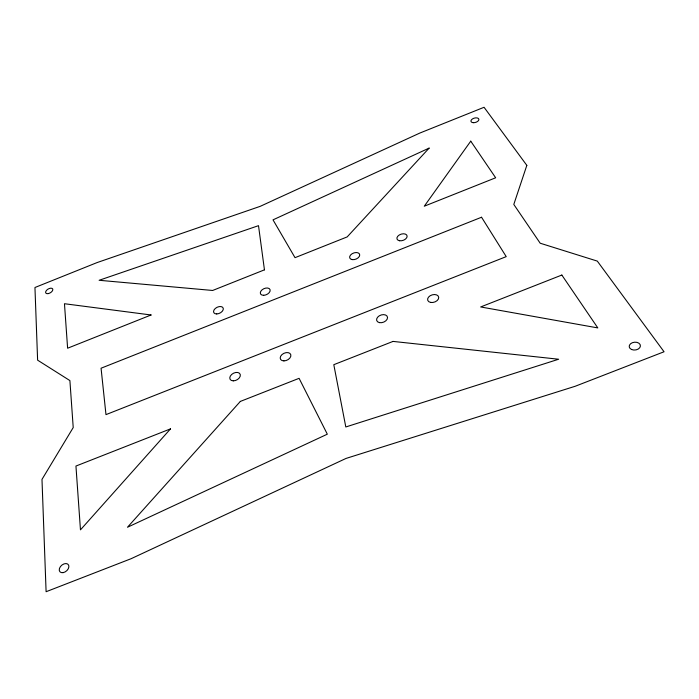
<?xml version="1.0" encoding="UTF-8"?>
<svg xmlns="http://www.w3.org/2000/svg" width="699" height="699" viewBox="0 0 699 699"><rect width="100%" height="100%" fill="white"/><g stroke="black" fill="none" stroke-linecap="round" stroke-linejoin="round"><path stroke-width="1.05" d="M526.828 165.366L513.8 204.44L540.187 243.217L597.304 261.103L664.05 351.763L575.216 386.259L346.049 458.422L131.097 558.711L46.099 591.721L41.984 479.4L73.22 427.561L69.9 380.579L37.615 360.168L34.95 287.507L97.1 262.571L260.168 206.354L419.881 133.037L484.066 107.279L526.828 165.366M470.75 141.163L424.284 206.205L495.661 177.782L470.75 141.163M170.504 428.88L80.464 529.859L75.946 466.05L170.504 428.88M240.334 401.427L127.489 527.247L327.315 434.184L299.093 378.325L240.334 401.427M429.134 148.109L347.176 236.909L295.022 257.669L273.012 219.853L429.134 148.109M151.071 314.987L67.611 348.224L64.465 303.724L151.071 314.987M264.449 269.849L212.653 290.469L99.127 280.282L258.508 225.663L264.449 269.849M481.55 217.24L101.067 368.216L105.977 414.629L506.225 256.629L481.55 217.24M393.03 341.409L333.799 364.686L345.804 426.967L558.641 359.234L393.03 341.409M561.839 275.048L480.659 306.957L597.811 327.918L561.839 275.048M631.651 349.535A5.627 3.923 -6 0 0 640.406 346.101A5.627 3.923 -6 0 0 632.368 342.702A5.627 3.923 -6 0 0 631.651 349.535M63.05 572.647A5.513 3.731 -40.7 0 0 68.668 565.22A5.513 3.731 -40.7 0 0 60.481 566.522A5.513 3.731 -40.7 0 0 63.05 572.647M48.406 293.58A4.011 2.176 -30.5 0 0 52.678 288.923A4.011 2.176 -30.5 0 0 46.553 290.312A4.011 2.176 -30.5 0 0 48.406 293.58M473.214 122.683A4.098 2.246 -15.8 0 0 478.885 119.302A4.098 2.246 -15.8 0 0 472.629 118.821A4.098 2.246 -15.8 0 0 473.214 122.683M379.426 322.615A5.671 3.801 -19.8 0 0 387.543 317.556A5.671 3.801 -19.8 0 0 379.199 315.861A5.671 3.801 -19.8 0 0 379.426 322.615M233.283 380.85A5.636 3.748 -27.6 0 0 240.273 374.559A5.636 3.748 -27.6 0 0 231.649 374.463A5.636 3.748 -27.6 0 0 233.283 380.85M216.734 313.947A5.225 3.233 -26.5 0 0 223.261 308.303A5.225 3.233 -26.5 0 0 215.318 308.442A5.225 3.233 -26.5 0 0 216.734 313.947M352.165 259.6A5.251 3.268 -20.4 0 0 359.732 254.995A5.251 3.268 -20.4 0 0 352.13 253.72A5.251 3.268 -20.4 0 0 352.165 259.6M430.671 302.422A5.706 3.792 -17.1 0 0 438.719 297.381A5.706 3.792 -17.1 0 0 430.103 295.782A5.706 3.792 -17.1 0 0 430.671 302.422M399.618 240.753A5.286 3.268 -18.4 0 0 407.133 236.166A5.286 3.268 -18.4 0 0 399.286 234.978A5.286 3.268 -18.4 0 0 399.618 240.753M283.934 360.894A5.636 3.775 -25 0 0 290.775 354.646A5.636 3.775 -25 0 0 281.942 354.629A5.636 3.775 -25 0 0 283.934 360.894M263.68 295.301A5.225 3.25 -24.4 0 0 270.085 289.701A5.225 3.25 -24.4 0 0 261.968 289.91A5.225 3.25 -24.4 0 0 263.68 295.301"/></g></svg>
